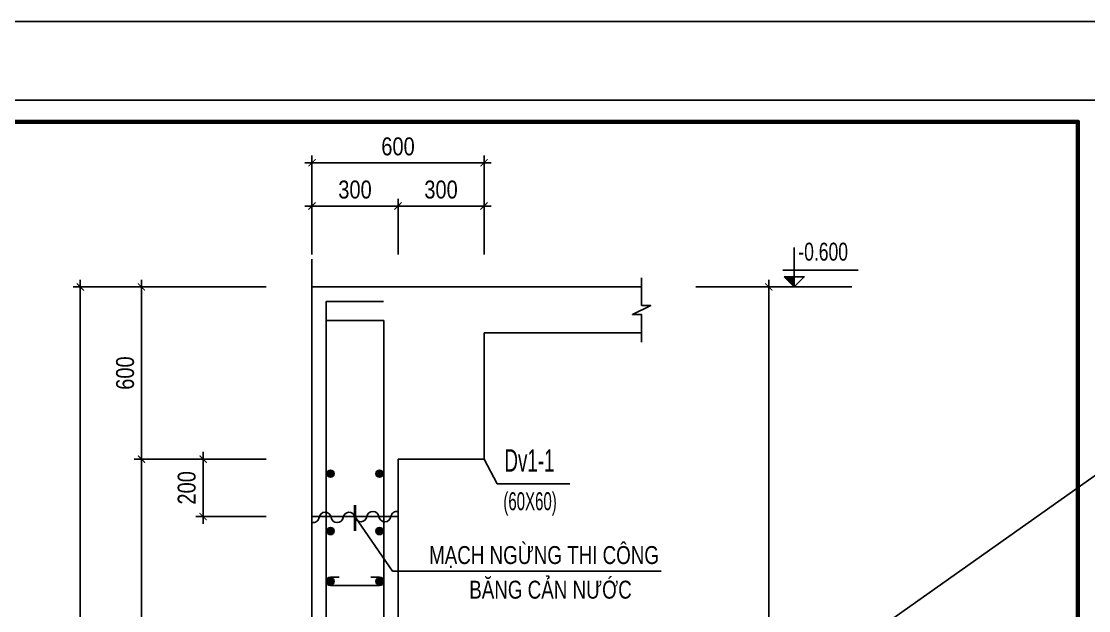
# Model space of a CAD drawing. Extents: x 71 to 2424299, y -14 to 1061502.
# Drawn here: x 1145245 to 1148967, y 534254 to 536307 of the extents above; entities that cross this region are included whole.
import ezdxf

# ---------------------------------------------------------------- set-up
doc = ezdxf.new("R2010")
doc.units = 0
doc.header["$LTSCALE"] = 1000
doc.header["$MEASUREMENT"] = 0
doc.header["$PDMODE"] = 3
doc.linetypes.add('CENTER2', pattern=[1.125, 0.75, -0.125, 0.125, -0.125])
doc.layers.get('0').update_dxf_attribs({"linetype": 'CONTINUOUS'})
doc.layers.get('Defpoints').update_dxf_attribs({"linetype": 'CONTINUOUS'})
for name, color, linetype in [('CDC-KHUNGTEN', 7, 'CONTINUOUS'), ('CDC.01.AXIS', 160, 'CENTER2'), ('CDC.02.DIM', 1, 'CONTINUOUS'), ('CDC.03.BORDER', 3, 'CONTINUOUS'), ('CDC.05.STEEL', 4, 'CONTINUOUS'), ('CDC.06.TEXT', 2, 'CONTINUOUS'), ('CDC.11.NOTE', 8, 'CONTINUOUS'), ('KCS_CHI', 1, 'CONTINUOUS')]:
    doc.layers.add(name, color=color, linetype=linetype)
doc.layers.add('KCS_Plotter', color=11, linetype='CONTINUOUS', plot=False)
doc.styles.add('ARIAL', font='arial.ttf', dxfattribs={"width": 0.8})
doc.styles.add('arial1', font='arial.ttf', dxfattribs={"width": 0.7})
doc.styles.add('SMTEXT', font='arial.ttf', dxfattribs={"width": 0.7})
doc.dimstyles.new('25', dxfattribs={"dimscale": 25, "dimtxt": 2.5, "dimasz": 1, "dimexe": 1, "dimexo": 0, "dimgap": 1, "dimtad": 1, "dimdec": 0, "dimdsep": 46, "dimtxsty": 'ARIAL', "dimblk": 'ARCHTICK', "dimcen": 1, "dimdle": 1, "dimclrd": 256, "dimclre": 256, "dimclrt": 2, "dimadec": 0, "dimazin": 0, "dimtfac": 0.00072, "dimtdec": 0, "dimtix": 1, "dimtmove": 2, "dimatfit": 3, "dimldrblk": 'ARCHTICK', "dimfxl": 1, "dimtolj": 1, "dimarcsym": 0})

# ---------------------------------------------------------------- blocks, each defined once
blk = doc.blocks.new('_ArchTick')
at = {"color": 0, "linetype": 'ByBlock', "const_width": 0.15}
blk.add_lwpolyline([(-0.5, -0.5), (0.5, 0.5)], dxfattribs=at)
blk = doc.blocks.new('*D232')
at = {"layer": 'CDC.02.DIM', "lineweight": -2, "transparency": 16777216}
for p, q in [((1146098.5, 535381.5), (1145638.7, 535381.5)), ((1145663.7, 535406.5), (1145663.7, 534756.5)), ((1146098.5, 534781.5), (1145638.7, 534781.5))]:
    blk.add_line(p, q, dxfattribs=at)
at = {"layer": 'Defpoints', "color": 0, "transparency": 16777216}
for p in [(1146098.5, 535381.5), (1145663.7, 534781.5), (1146098.5, 534781.5)]:
    blk.add_point(p, dxfattribs=at)
at = {"layer": 'CDC.02.DIM', "lineweight": -2, "transparency": 16777216, "xscale": 25, "yscale": 25, "zscale": 25}
for p, rotation in [((1145663.7, 535381.5), 90), ((1145663.7, 534781.5), 270)]:
    blk.add_blockref('_ArchTick', p, dxfattribs=dict(at, rotation=rotation))
at = {"layer": 'CDC.02.DIM', "color": 2, "transparency": 16777216, "insert": (1145606.8, 535081.5), "char_height": 62.5, "attachment_point": 5, "rotation": 90, "style": 'ARIAL'}
blk.add_mtext('\\A1;600', dxfattribs=at)
blk = doc.blocks.new('*D233')
at = {"layer": 'CDC.02.DIM', "lineweight": -2, "transparency": 16777216}
for p, q in [((1145663.7, 534806.5), (1145663.7, 532106.5)), ((1146098.5, 534781.5), (1145638.7, 534781.5)), ((1146098.5, 532131.5), (1145638.7, 532131.5))]:
    blk.add_line(p, q, dxfattribs=at)
at = {"layer": 'Defpoints', "color": 0, "transparency": 16777216}
for p in [(1146098.5, 534781.5), (1145663.7, 532131.5), (1146098.5, 532131.5)]:
    blk.add_point(p, dxfattribs=at)
at = {"layer": 'CDC.02.DIM', "lineweight": -2, "transparency": 16777216, "xscale": 25, "yscale": 25, "zscale": 25}
for p, rotation in [((1145663.7, 534781.5), 90), ((1145663.7, 532131.5), 270)]:
    blk.add_blockref('_ArchTick', p, dxfattribs=dict(at, rotation=rotation))
at = {"layer": 'CDC.02.DIM', "color": 2, "transparency": 16777216, "insert": (1145606.8, 533456.5), "char_height": 62.5, "attachment_point": 5, "rotation": 90, "style": 'ARIAL'}
blk.add_mtext('\\A1;2650', dxfattribs=at)
blk = doc.blocks.new('*D241')
at = {"layer": 'CDC.02.DIM', "lineweight": -2, "transparency": 16777216}
for p, q in [((1146098.5, 535381.5), (1145425.4, 535381.5)), ((1145450.4, 531206.5), (1145450.4, 535406.5)), ((1146098.5, 531231.5), (1145425.4, 531231.5))]:
    blk.add_line(p, q, dxfattribs=at)
at = {"layer": 'Defpoints', "color": 0, "transparency": 16777216}
for p in [(1145450.4, 535381.5), (1146098.5, 535381.5), (1146098.5, 531231.5)]:
    blk.add_point(p, dxfattribs=at)
at = {"layer": 'CDC.02.DIM', "lineweight": -2, "transparency": 16777216, "xscale": 25, "yscale": 25, "zscale": 25}
for p, rotation in [((1145450.4, 535381.5), 90), ((1145450.4, 531231.5), 270)]:
    blk.add_blockref('_ArchTick', p, dxfattribs=dict(at, rotation=rotation))
at = {"layer": 'CDC.02.DIM', "color": 2, "transparency": 16777216, "insert": (1145393.5, 533306.5), "char_height": 62.5, "attachment_point": 5, "rotation": 90, "style": 'ARIAL'}
blk.add_mtext('\\A1;4150', dxfattribs=at)
blk = doc.blocks.new('*D242')
at = {"layer": 'CDC.02.DIM', "lineweight": -2, "transparency": 16777216}
for p, q in [((1147597, 535381.5), (1147876.4, 535381.5)), ((1147851.4, 535406.5), (1147851.4, 531206.5)), ((1147597, 531231.5), (1147876.4, 531231.5))]:
    blk.add_line(p, q, dxfattribs=at)
at = {"layer": 'Defpoints', "color": 0, "transparency": 16777216}
for p in [(1147597, 535381.5), (1147597, 531231.5), (1147851.4, 531231.5)]:
    blk.add_point(p, dxfattribs=at)
at = {"layer": 'CDC.02.DIM', "lineweight": -2, "transparency": 16777216, "xscale": 25, "yscale": 25, "zscale": 25}
for p, rotation in [((1147851.4, 535381.5), 90), ((1147851.4, 531231.5), 270)]:
    blk.add_blockref('_ArchTick', p, dxfattribs=dict(at, rotation=rotation))
at = {"layer": 'CDC.02.DIM', "color": 2, "transparency": 16777216, "insert": (1147794.5, 533306.5), "char_height": 62.5, "attachment_point": 5, "rotation": 90, "style": 'ARIAL'}
blk.add_mtext('\\A1;4150', dxfattribs=at)
blk = doc.blocks.new('*D249')
at = {"layer": 'CDC.02.DIM', "lineweight": -2, "transparency": 16777216}
for p, q in [((1146258.4, 535494.4), (1146258.4, 535688.7)), ((1146558.4, 535494.4), (1146558.4, 535688.7)), ((1146583.4, 535663.7), (1146233.4, 535663.7))]:
    blk.add_line(p, q, dxfattribs=at)
at = {"layer": 'Defpoints', "color": 0, "transparency": 16777216}
for p in [(1146258.4, 535663.7), (1146258.4, 535494.4), (1146558.4, 535494.4)]:
    blk.add_point(p, dxfattribs=at)
at = {"layer": 'CDC.02.DIM', "lineweight": -2, "transparency": 16777216, "xscale": 25, "yscale": 25, "zscale": 25, "rotation": 180}
blk.add_blockref('_ArchTick', (1146258.4, 535663.7), dxfattribs=at)
at = {"layer": 'CDC.02.DIM', "lineweight": -2, "transparency": 16777216, "xscale": 25, "yscale": 25, "zscale": 25}
blk.add_blockref('_ArchTick', (1146558.4, 535663.7), dxfattribs=at)
at = {"layer": 'CDC.02.DIM', "color": 2, "transparency": 16777216, "insert": (1146408.4, 535720.7), "char_height": 62.5, "attachment_point": 5, "style": 'ARIAL'}
blk.add_mtext('\\A1;300', dxfattribs=at)
blk = doc.blocks.new('*D250')
at = {"layer": 'CDC.02.DIM', "lineweight": -2, "transparency": 16777216}
for p, q in [((1146558.4, 535494.4), (1146558.4, 535688.7)), ((1146858.4, 535494.4), (1146858.4, 535688.7)), ((1146533.4, 535663.7), (1146883.4, 535663.7))]:
    blk.add_line(p, q, dxfattribs=at)
at = {"layer": 'Defpoints', "color": 0, "transparency": 16777216}
for p in [(1146858.4, 535663.7), (1146558.4, 535494.4), (1146858.4, 535494.4)]:
    blk.add_point(p, dxfattribs=at)
at = {"layer": 'CDC.02.DIM', "lineweight": -2, "transparency": 16777216, "xscale": 25, "yscale": 25, "zscale": 25, "rotation": 180}
blk.add_blockref('_ArchTick', (1146558.4, 535663.7), dxfattribs=at)
at = {"layer": 'CDC.02.DIM', "lineweight": -2, "transparency": 16777216, "xscale": 25, "yscale": 25, "zscale": 25}
blk.add_blockref('_ArchTick', (1146858.4, 535663.7), dxfattribs=at)
at = {"layer": 'CDC.02.DIM', "color": 2, "transparency": 16777216, "insert": (1146708.4, 535720.7), "char_height": 62.5, "attachment_point": 5, "style": 'ARIAL'}
blk.add_mtext('\\A1;300', dxfattribs=at)
blk = doc.blocks.new('*D251')
at = {"layer": 'CDC.02.DIM', "lineweight": -2, "transparency": 16777216}
for p, q in [((1146258.4, 535494.4), (1146258.4, 535839.2)), ((1146858.4, 535494.4), (1146858.4, 535839.2)), ((1146233.4, 535814.2), (1146883.4, 535814.2))]:
    blk.add_line(p, q, dxfattribs=at)
at = {"layer": 'Defpoints', "color": 0, "transparency": 16777216}
for p in [(1146858.4, 535814.2), (1146258.4, 535494.4), (1146858.4, 535494.4)]:
    blk.add_point(p, dxfattribs=at)
at = {"layer": 'CDC.02.DIM', "lineweight": -2, "transparency": 16777216, "xscale": 25, "yscale": 25, "zscale": 25, "rotation": 180}
blk.add_blockref('_ArchTick', (1146258.4, 535814.2), dxfattribs=at)
at = {"layer": 'CDC.02.DIM', "lineweight": -2, "transparency": 16777216, "xscale": 25, "yscale": 25, "zscale": 25}
blk.add_blockref('_ArchTick', (1146858.4, 535814.2), dxfattribs=at)
at = {"layer": 'CDC.02.DIM', "color": 2, "transparency": 16777216, "insert": (1146558.4, 535871.1), "char_height": 62.5, "attachment_point": 5, "style": 'ARIAL'}
blk.add_mtext('\\A1;600', dxfattribs=at)
blk = doc.blocks.new('*D1377')
at = {"layer": 'CDC.02.DIM', "lineweight": -2, "transparency": 16777216}
for p, q in [((1145878.5, 534806.5), (1145878.5, 534556.5)), ((1146098.5, 534781.5), (1145853.5, 534781.5)), ((1146098.5, 534581.5), (1145853.5, 534581.5))]:
    blk.add_line(p, q, dxfattribs=at)
at = {"layer": 'Defpoints', "color": 0, "transparency": 16777216}
for p in [(1146098.5, 534781.5), (1145878.5, 534581.5), (1146098.5, 534581.5)]:
    blk.add_point(p, dxfattribs=at)
at = {"layer": 'CDC.02.DIM', "lineweight": -2, "transparency": 16777216, "xscale": 25, "yscale": 25, "zscale": 25}
for p, rotation in [((1145878.5, 534781.5), 90), ((1145878.5, 534581.5), 270)]:
    blk.add_blockref('_ArchTick', p, dxfattribs=dict(at, rotation=rotation))
at = {"layer": 'CDC.02.DIM', "color": 2, "transparency": 16777216, "insert": (1145821.6, 534681.5), "char_height": 62.5, "attachment_point": 5, "rotation": 90, "style": 'ARIAL'}
blk.add_mtext('\\A1;200', dxfattribs=at)
blk = doc.blocks.new('KHUNG TEN')
at = {"layer": 'CDC-KHUNGTEN', "color": 8}
blk.add_lwpolyline([(75096, 1100), (83000, 1100), (83000, 58300), (3000, 58300), (3000, 1100), (75096, 1100)], dxfattribs=at)
at = {"layer": 'CDC-KHUNGTEN', "color": 255, "lineweight": 60}
blk.add_lwpolyline([(74900, 1400), (74900, 58000), (3300, 58000), (3300, 1400), (74900, 1400)], close=True, dxfattribs=at)
at = {"layer": 'Defpoints', "color": 1, "ltscale": 0.2}
blk.add_lwpolyline([(0, 0), (0, 59400), (84100, 59400), (84100, 0), (0, 0)], close=True, dxfattribs=at)

msp = doc.modelspace()

# ---------------------------------------------------------------- hatches: boundary and pattern name
at = {"layer": 'CDC.11.NOTE'}
msp.add_hatch(color=256, dxfattribs=at).paths.add_polyline_path([(1147939.93, 535416.45), (1147904.93, 535416.45), (1147939.93, 535381.45)])

# ---------------------------------------------------------------- linework, layer by layer
at = {"layer": 'CDC.01.AXIS', "ltscale": 0.2, "elevation": 0}
msp.add_lwpolyline([(1146258.38, 526778.12), (1146258.38, 535545.85)], dxfattribs=at)
at = {"layer": 'CDC.03.BORDER'}
for p, q in [((1146258.38, 535381.45), (1146258.38, 526931.45)), ((1146258.38, 535381.45), (1147408.09, 535381.45)), ((1146858.38, 535221.45), (1146858.38, 534781.45)), ((1146858.38, 535221.45), (1147408.09, 535221.45)), ((1146558.38, 534781.45), (1146558.38, 531231.45)), ((1146558.38, 534781.45), (1146858.38, 534781.45))]:
    msp.add_line(p, q, dxfattribs=at)
at = {"layer": 'CDC.05.STEEL', "elevation": 0}
for points in [[(1146508.03, 535331.45), (1146308.38, 535331.45), (1146308.38, 526981.45), (1146583.38, 526981.45)], [(1146508.38, 535265.01), (1146308.38, 535265.01)], [(1146508.38, 535265.01), (1146508.38, 531231.45), (1146608.38, 530631.45), (1146608.38, 526993.8), (1146363.48, 526993.8)], [(1146558.38, 534581.45), (1146258.38, 534581.45)]]:
    msp.add_lwpolyline(points, dxfattribs=at)
at = {"layer": 'CDC.05.STEEL', "const_width": 12.3, "elevation": 0}
for points in [[(1146322.95, 534737.06, 1), (1146322.95, 534724.76, 1)], [(1146322.95, 534737.06, 1), (1146322.95, 534724.76, 1)], [(1146322.95, 534737.06, 1), (1146322.95, 534724.76, 1)], [(1146322.95, 534737.06, 1), (1146322.95, 534724.76, 1)], [(1146322.95, 534737.06, 1), (1146322.95, 534724.76, 1)], [(1146322.95, 534737.06, 1), (1146322.95, 534724.76, 1)], [(1146322.95, 534737.06, 1), (1146322.95, 534724.76, 1)], [(1146322.95, 534737.06, 1), (1146322.95, 534724.76, 1)], [(1146322.95, 534737.06, 1), (1146322.95, 534724.76, 1)], [(1146322.95, 534737.06, 1), (1146322.95, 534724.76, 1)], [(1146322.95, 534737.06, 1), (1146322.95, 534724.76, 1)], [(1146322.95, 534737.06, 1), (1146322.95, 534724.76, 1)], [(1146322.95, 534737.06, 1), (1146322.95, 534724.76, 1)], [(1146322.95, 534737.06, 1), (1146322.95, 534724.76, 1)], [(1146322.95, 534737.06, 1), (1146322.95, 534724.76, 1)], [(1146322.95, 534737.06, 1), (1146322.95, 534724.76, 1)], [(1146322.95, 534737.06, 1), (1146322.95, 534724.76, 1)], [(1146322.95, 534737.06, 1), (1146322.95, 534724.76, 1)], [(1146322.95, 534737.06, 1), (1146322.95, 534724.76, 1)], [(1146322.95, 534737.06, 1), (1146322.95, 534724.76, 1)], [(1146322.95, 534737.06, 1), (1146322.95, 534724.76, 1)], [(1146322.95, 534737.06, 1), (1146322.95, 534724.76, 1)], [(1146322.95, 534737.06, 1), (1146322.95, 534724.76, 1)], [(1146322.95, 534737.06, 1), (1146322.95, 534724.76, 1)], [(1146493.82, 534737.06, -1), (1146493.82, 534724.76, -1)], [(1146493.82, 534737.06, -1), (1146493.82, 534724.76, -1)], [(1146493.82, 534737.06, -1), (1146493.82, 534724.76, -1)], [(1146493.82, 534737.06, -1), (1146493.82, 534724.76, -1)], [(1146493.82, 534737.06, -1), (1146493.82, 534724.76, -1)], [(1146493.82, 534737.06, -1), (1146493.82, 534724.76, -1)], [(1146493.82, 534737.06, -1), (1146493.82, 534724.76, -1)], [(1146493.82, 534737.06, -1), (1146493.82, 534724.76, -1)], [(1146493.82, 534737.06, -1), (1146493.82, 534724.76, -1)], [(1146493.82, 534737.06, -1), (1146493.82, 534724.76, -1)], [(1146493.82, 534737.06, -1), (1146493.82, 534724.76, -1)], [(1146493.82, 534737.06, -1), (1146493.82, 534724.76, -1)], [(1146493.82, 534737.06, -1), (1146493.82, 534724.76, -1)], [(1146493.82, 534737.06, -1), (1146493.82, 534724.76, -1)], [(1146493.82, 534737.06, -1), (1146493.82, 534724.76, -1)], [(1146493.82, 534737.06, -1), (1146493.82, 534724.76, -1)], [(1146493.82, 534737.06, -1), (1146493.82, 534724.76, -1)], [(1146493.82, 534737.06, -1), (1146493.82, 534724.76, -1)], [(1146493.82, 534737.06, -1), (1146493.82, 534724.76, -1)], [(1146493.82, 534737.06, -1), (1146493.82, 534724.76, -1)], [(1146493.82, 534737.06, -1), (1146493.82, 534724.76, -1)], [(1146493.82, 534737.06, -1), (1146493.82, 534724.76, -1)], [(1146493.82, 534737.06, -1), (1146493.82, 534724.76, -1)], [(1146493.82, 534737.06, -1), (1146493.82, 534724.76, -1)], [(1146322.95, 534524.84, -1), (1146322.95, 534537.14, -1)], [(1146322.95, 534524.84, -1), (1146322.95, 534537.14, -1)], [(1146322.95, 534524.84, -1), (1146322.95, 534537.14, -1)], [(1146322.95, 534524.84, -1), (1146322.95, 534537.14, -1)], [(1146322.95, 534524.84, -1), (1146322.95, 534537.14, -1)], [(1146322.95, 534524.84, -1), (1146322.95, 534537.14, -1)], [(1146322.95, 534524.84, -1), (1146322.95, 534537.14, -1)], [(1146322.95, 534524.84, -1), (1146322.95, 534537.14, -1)], [(1146322.95, 534524.84, -1), (1146322.95, 534537.14, -1)], [(1146322.95, 534524.84, -1), (1146322.95, 534537.14, -1)], [(1146322.95, 534524.84, -1), (1146322.95, 534537.14, -1)], [(1146322.95, 534524.84, -1), (1146322.95, 534537.14, -1)], [(1146322.95, 534524.84, -1), (1146322.95, 534537.14, -1)], [(1146322.95, 534524.84, -1), (1146322.95, 534537.14, -1)], [(1146322.95, 534524.84, -1), (1146322.95, 534537.14, -1)], [(1146322.95, 534524.84, -1), (1146322.95, 534537.14, -1)], [(1146322.95, 534524.84, -1), (1146322.95, 534537.14, -1)], [(1146322.95, 534524.84, -1), (1146322.95, 534537.14, -1)], [(1146322.95, 534524.84, -1), (1146322.95, 534537.14, -1)], [(1146322.95, 534524.84, -1), (1146322.95, 534537.14, -1)], [(1146322.95, 534524.84, -1), (1146322.95, 534537.14, -1)], [(1146322.95, 534524.84, -1), (1146322.95, 534537.14, -1)], [(1146322.95, 534524.84, -1), (1146322.95, 534537.14, -1)], [(1146322.95, 534524.84, -1), (1146322.95, 534537.14, -1)], [(1146493.82, 534524.84, 1), (1146493.82, 534537.14, 1)], [(1146493.82, 534524.84, 1), (1146493.82, 534537.14, 1)], [(1146493.82, 534524.84, 1), (1146493.82, 534537.14, 1)], [(1146493.82, 534524.84, 1), (1146493.82, 534537.14, 1)], [(1146493.82, 534524.84, 1), (1146493.82, 534537.14, 1)], [(1146493.82, 534524.84, 1), (1146493.82, 534537.14, 1)], [(1146493.82, 534524.84, 1), (1146493.82, 534537.14, 1)], [(1146493.82, 534524.84, 1), (1146493.82, 534537.14, 1)], [(1146493.82, 534524.84, 1), (1146493.82, 534537.14, 1)], [(1146493.82, 534524.84, 1), (1146493.82, 534537.14, 1)], [(1146493.82, 534524.84, 1), (1146493.82, 534537.14, 1)], [(1146493.82, 534524.84, 1), (1146493.82, 534537.14, 1)], [(1146493.82, 534524.84, 1), (1146493.82, 534537.14, 1)], [(1146493.82, 534524.84, 1), (1146493.82, 534537.14, 1)], [(1146493.82, 534524.84, 1), (1146493.82, 534537.14, 1)], [(1146493.82, 534524.84, 1), (1146493.82, 534537.14, 1)], [(1146493.82, 534524.84, 1), (1146493.82, 534537.14, 1)], [(1146493.82, 534524.84, 1), (1146493.82, 534537.14, 1)], [(1146493.82, 534524.84, 1), (1146493.82, 534537.14, 1)], [(1146493.82, 534524.84, 1), (1146493.82, 534537.14, 1)], [(1146493.82, 534524.84, 1), (1146493.82, 534537.14, 1)], [(1146493.82, 534524.84, 1), (1146493.82, 534537.14, 1)], [(1146493.82, 534524.84, 1), (1146493.82, 534537.14, 1)], [(1146493.82, 534524.84, 1), (1146493.82, 534537.14, 1)], [(1146322.95, 534349.66, -1), (1146322.95, 534361.96, -1)], [(1146322.95, 534349.66, -1), (1146322.95, 534361.96, -1)], [(1146322.95, 534349.66, -1), (1146322.95, 534361.96, -1)], [(1146322.95, 534349.66, -1), (1146322.95, 534361.96, -1)], [(1146322.95, 534349.66, -1), (1146322.95, 534361.96, -1)], [(1146322.95, 534349.66, -1), (1146322.95, 534361.96, -1)], [(1146322.95, 534349.66, -1), (1146322.95, 534361.96, -1)], [(1146322.95, 534349.66, -1), (1146322.95, 534361.96, -1)], [(1146322.95, 534349.66, -1), (1146322.95, 534361.96, -1)], [(1146322.95, 534349.66, -1), (1146322.95, 534361.96, -1)], [(1146322.95, 534349.66, -1), (1146322.95, 534361.96, -1)], [(1146322.95, 534349.66, -1), (1146322.95, 534361.96, -1)], [(1146322.95, 534349.66, -1), (1146322.95, 534361.96, -1)], [(1146322.95, 534349.66, -1), (1146322.95, 534361.96, -1)], [(1146322.95, 534349.66, -1), (1146322.95, 534361.96, -1)], [(1146322.95, 534349.66, -1), (1146322.95, 534361.96, -1)], [(1146322.95, 534349.66, -1), (1146322.95, 534361.96, -1)], [(1146322.95, 534349.66, -1), (1146322.95, 534361.96, -1)], [(1146322.95, 534349.66, -1), (1146322.95, 534361.96, -1)], [(1146322.95, 534349.66, -1), (1146322.95, 534361.96, -1)], [(1146322.95, 534349.66, -1), (1146322.95, 534361.96, -1)], [(1146322.95, 534349.66, -1), (1146322.95, 534361.96, -1)], [(1146322.95, 534349.66, -1), (1146322.95, 534361.96, -1)], [(1146322.95, 534349.66, -1), (1146322.95, 534361.96, -1)], [(1146493.82, 534349.66, 1), (1146493.82, 534361.96, 1)], [(1146493.82, 534349.66, 1), (1146493.82, 534361.96, 1)], [(1146493.82, 534349.66, 1), (1146493.82, 534361.96, 1)], [(1146493.82, 534349.66, 1), (1146493.82, 534361.96, 1)], [(1146493.82, 534349.66, 1), (1146493.82, 534361.96, 1)], [(1146493.82, 534349.66, 1), (1146493.82, 534361.96, 1)], [(1146493.82, 534349.66, 1), (1146493.82, 534361.96, 1)], [(1146493.82, 534349.66, 1), (1146493.82, 534361.96, 1)], [(1146493.82, 534349.66, 1), (1146493.82, 534361.96, 1)], [(1146493.82, 534349.66, 1), (1146493.82, 534361.96, 1)], [(1146493.82, 534349.66, 1), (1146493.82, 534361.96, 1)], [(1146493.82, 534349.66, 1), (1146493.82, 534361.96, 1)], [(1146493.82, 534349.66, 1), (1146493.82, 534361.96, 1)], [(1146493.82, 534349.66, 1), (1146493.82, 534361.96, 1)], [(1146493.82, 534349.66, 1), (1146493.82, 534361.96, 1)], [(1146493.82, 534349.66, 1), (1146493.82, 534361.96, 1)], [(1146493.82, 534349.66, 1), (1146493.82, 534361.96, 1)], [(1146493.82, 534349.66, 1), (1146493.82, 534361.96, 1)], [(1146493.82, 534349.66, 1), (1146493.82, 534361.96, 1)], [(1146493.82, 534349.66, 1), (1146493.82, 534361.96, 1)], [(1146493.82, 534349.66, 1), (1146493.82, 534361.96, 1)], [(1146493.82, 534349.66, 1), (1146493.82, 534361.96, 1)], [(1146493.82, 534349.66, 1), (1146493.82, 534361.96, 1)], [(1146493.82, 534349.66, 1), (1146493.82, 534361.96, 1)]]:
    msp.add_lwpolyline(points, format="xyb", close=True, dxfattribs=at)
at = {"layer": 'CDC.05.STEEL', "elevation": 0}
msp.add_lwpolyline([(1146353.38, 534370.74), (1146323.38, 534370.74, 1), (1146323.38, 534340.74), (1146493.38, 534340.74, 1), (1146493.38, 534370.74), (1146463.38, 534370.74)], format="xyb", dxfattribs=at)
at = {"layer": 'CDC.05.STEEL'}
for centre in [(1146322.95, 534730.91), (1146322.95, 534730.91), (1146322.95, 534730.91), (1146322.95, 534730.91), (1146322.95, 534730.91), (1146322.95, 534730.91), (1146322.95, 534730.91), (1146322.95, 534730.91), (1146322.95, 534730.91), (1146322.95, 534730.91), (1146322.95, 534730.91), (1146322.95, 534730.91), (1146322.95, 534730.91), (1146322.95, 534730.91), (1146322.95, 534730.91), (1146322.95, 534730.91), (1146322.95, 534730.91), (1146322.95, 534730.91), (1146322.95, 534730.91), (1146322.95, 534730.91), (1146322.95, 534730.91), (1146322.95, 534730.91), (1146322.95, 534730.91), (1146322.95, 534730.91), (1146493.82, 534730.91), (1146493.82, 534730.91), (1146493.82, 534730.91), (1146493.82, 534730.91), (1146493.82, 534730.91), (1146493.82, 534730.91), (1146493.82, 534730.91), (1146493.82, 534730.91), (1146493.82, 534730.91), (1146493.82, 534730.91), (1146493.82, 534730.91), (1146493.82, 534730.91), (1146493.82, 534730.91), (1146493.82, 534730.91), (1146493.82, 534730.91), (1146493.82, 534730.91), (1146493.82, 534730.91), (1146493.82, 534730.91), (1146493.82, 534730.91), (1146493.82, 534730.91), (1146493.82, 534730.91), (1146493.82, 534730.91), (1146493.82, 534730.91), (1146493.82, 534730.91), (1146322.95, 534530.99), (1146322.95, 534530.99), (1146322.95, 534530.99), (1146322.95, 534530.99), (1146322.95, 534530.99), (1146322.95, 534530.99), (1146322.95, 534530.99), (1146322.95, 534530.99), (1146322.95, 534530.99), (1146322.95, 534530.99), (1146322.95, 534530.99), (1146322.95, 534530.99), (1146322.95, 534530.99), (1146322.95, 534530.99), (1146322.95, 534530.99), (1146322.95, 534530.99), (1146322.95, 534530.99), (1146322.95, 534530.99), (1146322.95, 534530.99), (1146322.95, 534530.99), (1146322.95, 534530.99), (1146322.95, 534530.99), (1146322.95, 534530.99), (1146322.95, 534530.99), (1146493.82, 534530.99), (1146493.82, 534530.99), (1146493.82, 534530.99), (1146493.82, 534530.99), (1146493.82, 534530.99), (1146493.82, 534530.99), (1146493.82, 534530.99), (1146493.82, 534530.99), (1146493.82, 534530.99), (1146493.82, 534530.99), (1146493.82, 534530.99), (1146493.82, 534530.99), (1146493.82, 534530.99), (1146493.82, 534530.99), (1146493.82, 534530.99), (1146493.82, 534530.99), (1146493.82, 534530.99), (1146493.82, 534530.99), (1146493.82, 534530.99), (1146493.82, 534530.99), (1146493.82, 534530.99), (1146493.82, 534530.99), (1146493.82, 534530.99), (1146493.82, 534530.99), (1146322.95, 534355.81), (1146322.95, 534355.81), (1146322.95, 534355.81), (1146322.95, 534355.81), (1146322.95, 534355.81), (1146322.95, 534355.81), (1146322.95, 534355.81), (1146322.95, 534355.81), (1146322.95, 534355.81), (1146322.95, 534355.81), (1146322.95, 534355.81), (1146322.95, 534355.81), (1146322.95, 534355.81), (1146322.95, 534355.81), (1146322.95, 534355.81), (1146322.95, 534355.81), (1146322.95, 534355.81), (1146322.95, 534355.81), (1146322.95, 534355.81), (1146322.95, 534355.81), (1146322.95, 534355.81), (1146322.95, 534355.81), (1146322.95, 534355.81), (1146322.95, 534355.81), (1146493.82, 534355.81), (1146493.82, 534355.81), (1146493.82, 534355.81), (1146493.82, 534355.81), (1146493.82, 534355.81), (1146493.82, 534355.81), (1146493.82, 534355.81), (1146493.82, 534355.81), (1146493.82, 534355.81), (1146493.82, 534355.81), (1146493.82, 534355.81), (1146493.82, 534355.81), (1146493.82, 534355.81), (1146493.82, 534355.81), (1146493.82, 534355.81), (1146493.82, 534355.81), (1146493.82, 534355.81), (1146493.82, 534355.81), (1146493.82, 534355.81), (1146493.82, 534355.81), (1146493.82, 534355.81), (1146493.82, 534355.81), (1146493.82, 534355.81), (1146493.82, 534355.81)]:
    msp.add_circle(centre, 12.53, dxfattribs=at)
at = {"layer": 'CDC.11.NOTE'}
for p, q in [((1147939.93, 535518.95, 0), (1147939.93, 535381.45, 0)), ((1148163.43, 535439.95, 0), (1147900.43, 535439.95, 0)), ((1148141.69, 535381.45, 0), (1147876.43, 535381.45, 0)), ((1147939.93, 535416.45, 0), (1147939.93, 535381.45, 0)), ((1146858.38, 534781.45), (1146904.66, 534696.05)), ((1146904.66, 534696.05), (1147157.5, 534696.05))]:
    msp.add_line(p, q, dxfattribs=at)
at = {"layer": 'CDC.11.NOTE', "elevation": 0}
for points in [[(1147408.09, 535189.45), (1147408.09, 535285.45), (1147376.09, 535285.45), (1147440.09, 535317.45), (1147408.09, 535317.45), (1147408.09, 535413.45)], [(1147904.93, 535416.45), (1147939.93, 535381.45), (1147974.93, 535416.45), (1147904.93, 535416.45)], [(1146407.95, 534582.09), (1146539.5, 534391.11), (1147476.73, 534391.11)]]:
    msp.add_lwpolyline(points, dxfattribs=at)
msp.add_lwpolyline([(1146258.38, 534560.7, 0.4269187), (1146283.2, 534578.44, -0.8660311), (1146325, 534578.44, 0.8660311), (1146366.81, 534578.44, -0.8393568), (1146408.38, 534579.72)], format="xyb", dxfattribs=at)
at = {"layer": 'CDC.11.NOTE'}
for centre, start, end in [((1146470.86, 534578.44), 8.21283, 171.78717), ((1146554.47, 534578.44), 79.31299, 171.78717), ((1146429.06, 534584.47), 191.75258, 351.78717), ((1146512.66, 534584.47), 188.21283, 351.78717)]:
    msp.add_arc(centre, 21.12, start, end, dxfattribs=at)
at = {"layer": 'KCS_CHI', "const_width": 10, "elevation": 0}
msp.add_lwpolyline([(1146408.38, 534621.93), (1146408.38, 534531.1)], dxfattribs=at)
at = {"layer": 'KCS_Plotter'}
msp.add_line((1151229.55, 536307.16), (1130204.55, 521457.16), dxfattribs=at)

# ---------------------------------------------------------------- block references
at = {"layer": 'CDC.06.TEXT', "xscale": 0.2499999999982123, "yscale": 0.2499999999982123, "zscale": 0.2499999999982123}
msp.add_blockref('KHUNG TEN', (1130204.55, 521457.16), dxfattribs=at)

# ---------------------------------------------------------------- texts
at = {"layer": 'CDC.06.TEXT'}
for s, height, style, width, p in [('-0.600', 62.5, 'arial1', 0.7, (1147954.5, 535473.35, 0)), ('Dv1-1', 78.125, 'ARIAL', 0.6, (1146929.51, 534738.03)), ('(60X60)', 62.5, 'ARIAL', 0.6, (1146925.77, 534603.57)), ('MẠCH NGỪNG THI CÔNG', 62.5, 'SMTEXT', 0.75, (1146666.79, 534416.05)), ('BĂNG CẢN NƯỚC', 62.5, 'SMTEXT', 0.75, (1146806.83, 534295.44))]:
    msp.add_text(s, height=height, dxfattribs=dict(at, style=style, width=width)).set_placement(p)

# ---------------------------------------------------------------- dimensions: what is measured, and where the dimension line sits
at = {"layer": 'CDC.02.DIM'}
for base, p1, p2, picture, middle in [((1146858.38, 535814.19), (1146258.38, 535494.45), (1146858.38, 535494.45), '*D251', (1146558.38, 535871.1)), ((1146258.38, 535663.72), (1146558.38, 535494.45), (1146258.38, 535494.45), '*D249', (1146408.38, 535720.65)), ((1146858.38, 535663.72), (1146558.38, 535494.45), (1146858.38, 535494.45), '*D250', (1146708.38, 535720.65))]:
    dim = msp.add_linear_dim(base=base, p1=p1, p2=p2, dimstyle='25', dxfattribs=at)
    dim.commit()
    dim.dimension.update_dxf_attribs({"geometry": picture, "text_midpoint": middle})
for base, p1, p2, picture, middle in [((1145450.39, 535381.45), (1146098.51, 531231.45), (1146098.51, 535381.45), '*D241', (1145393.48, 533306.45)), ((1145663.68, 534781.45), (1146098.51, 535381.45), (1146098.51, 534781.45), '*D232', (1145606.77, 535081.45)), ((1147851.43, 531231.45), (1147596.96, 535381.45), (1147596.96, 531231.45), '*D242', (1147794.52, 533306.45)), ((1145663.68, 532131.45), (1146098.51, 534781.45), (1146098.51, 532131.45), '*D233', (1145606.77, 533456.45)), ((1145878.51, 534581.45), (1146098.51, 534781.45), (1146098.51, 534581.45), '*D1377', (1145821.6, 534681.45))]:
    dim = msp.add_linear_dim(base=base, p1=p1, p2=p2, angle=90, dimstyle='25', dxfattribs=at)
    dim.commit()
    dim.dimension.update_dxf_attribs({"geometry": picture, "text_midpoint": middle})

doc.saveas('drawing.dxf')
